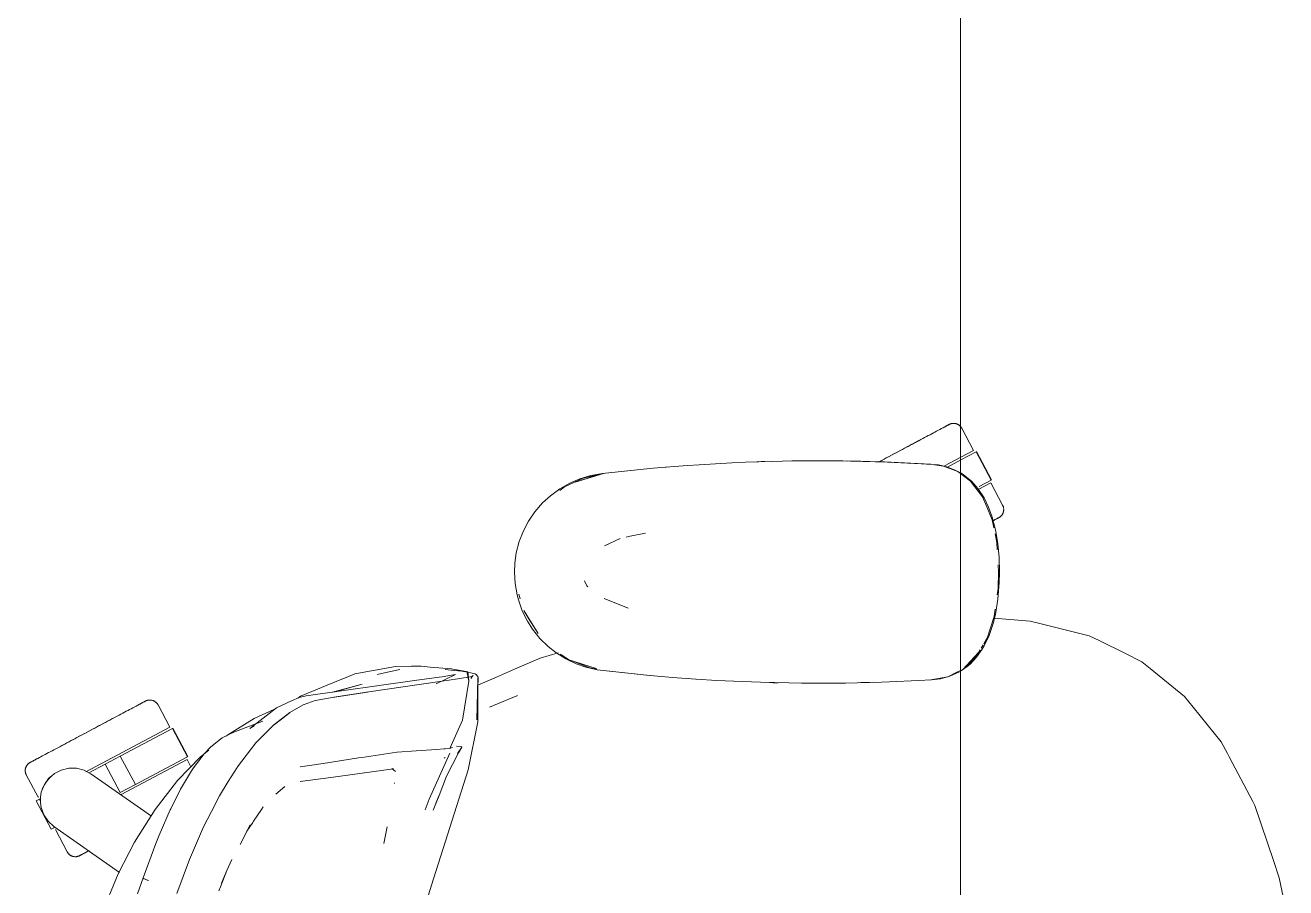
# Model space of a CAD drawing. Header units: millimetres. Extents: x 79795 to 317870, y -36033 to 97293.
# Drawn here: x 185645 to 186195, y 11569 to 11945 of the extents above; entities that cross this region are included whole.
import ezdxf

# ---------------------------------------------------------------- set-up
doc = ezdxf.new("R2010")
doc.units = ezdxf.units.MM
doc.header["$MEASUREMENT"] = 0
doc.layers.add('G-IMPT', color=8, linetype='CONTINUOUS', lineweight=9)
doc.layers.add('I-FURN', color=8, linetype='CONTINUOUS', lineweight=9)

msp = doc.modelspace()

# ---------------------------------------------------------------- linework, layer by layer
at = {"layer": 'G-IMPT'}
for p, q in [((185918.92, 11752.09), (185914.79, 11751.75)), ((185933.98, 11753.34), (185918.92, 11752.09)), ((185925.8, 11752.69), (185924.12, 11752.52)), ((185933.98, 11753.34), (185939.07, 11753.67)), ((185939.07, 11753.67), (185953.21, 11754.48)), ((185959.23, 11754.73), (185953.21, 11754.48)), ((185959.23, 11754.73), (185970.99, 11755.12)), ((185964.12, 11754.87), (185966.05, 11754.98)), ((185966.05, 11754.98), (185967.55, 11755)), ((185979.41, 11755.29), (185970.99, 11755.12)), ((185979.41, 11755.29), (185990.2, 11755.37)), ((185979.41, 11755.29), (185999.59, 11755.33)), ((185979.41, 11755.29), (186009.43, 11755.17)), ((186009.43, 11755.17), (185990.2, 11755.37)), ((185999.59, 11755.33), (186009.43, 11755.17)), ((185999.59, 11755.33), (186020.99, 11754.83)), ((185999.59, 11755.33), (186019.78, 11754.87)), ((185999.59, 11755.29), (186001.63, 11755.31)), ((186001.63, 11755.31), (186003.54, 11755.24)), ((186009.43, 11755.17), (186020.99, 11754.83)), ((186020.99, 11754.83), (186019.78, 11754.87)), ((186019.78, 11754.87), (186041.56, 11753.78)), ((186019.78, 11754.87), (186039.96, 11753.89)), ((186020.99, 11754.83), (186041.56, 11753.78)), ((186038.02, 11753.96), (186039.96, 11753.89)), ((186041.56, 11753.78), (186039.96, 11753.89)), ((186041.56, 11753.78), (186043.21, 11753.53)), ((186045.43, 11753.06), (186041.58, 11753.65)), ((186045.61, 11753.08), (186043.21, 11753.53)), ((186045.43, 11753.06), (186051.62, 11750.65)), ((186045.61, 11753.08), (186046.95, 11752.71)), ((186050.59, 11751.32), (186046.95, 11752.71)), ((185888.41, 11747.8), (185880.35, 11744.06)), ((185882.72, 11745.67), (185886.96, 11747.48)), ((185897.38, 11749.84), (185884.92, 11746.01)), ((185884.92, 11746.01), (185894.06, 11748.92)), ((185886.96, 11747.48), (185891.82, 11748.95)), ((185888.41, 11747.8), (185896.81, 11749.71)), ((185896.87, 11749.84), (185891.82, 11748.95)), ((185897.38, 11749.84), (185894.06, 11748.92)), ((185914.79, 11751.75), (185896.87, 11749.84)), ((186050.59, 11751.32), (186052.83, 11750.04)), ((186051.62, 11750.65), (186052.83, 11749.76)), ((186052.83, 11750.04), (186054.03, 11749.36)), ((186052.83, 11749.76), (186057.25, 11746.48)), ((186054.03, 11749.36), (186057.77, 11746.28)), ((186057.25, 11746.48), (186062.46, 11739.69)), ((185874.2, 11740.16), (185878.28, 11743.16)), ((185878.24, 11742.47), (185880.35, 11744.06)), ((185882.72, 11745.67), (185878.28, 11743.16)), ((186060.43, 11743.25), (186057.77, 11746.28)), ((186063.09, 11739.2), (186060.43, 11743.25)), ((185867.44, 11733.16), (185870.76, 11737)), ((185874.2, 11740.16), (185870.76, 11737)), ((186062.46, 11739.69), (186064.3, 11735.3)), ((186063.09, 11739.2), (186065.07, 11735.13)), ((185864.61, 11728.99), (185867.44, 11733.16)), ((186066.63, 11729.68), (186064.3, 11735.3)), ((186066.66, 11730.79), (186065.07, 11735.13)), ((186066.66, 11730.79), (186068.09, 11725.31)), ((185862.42, 11724.83), (185860.58, 11720.12)), ((185864.61, 11728.99), (185862.42, 11724.83)), ((186066.63, 11729.68), (186067.34, 11726.21)), ((186069.09, 11719.38), (186068.09, 11725.31)), ((185859.32, 11715.25), (185860.58, 11720.12)), ((185897.75, 11718.27), (185904.53, 11721.54)), ((185907.21, 11722.05), (185908.15, 11722.3)), ((185915.58, 11723.87), (185908.15, 11722.3)), ((186067.9, 11723.47), (186068.67, 11719.72)), ((186068.67, 11719.72), (186068.87, 11716.51)), ((186069.09, 11719.38), (186069.65, 11713.23)), ((185859.32, 11715.25), (185858.67, 11710.74)), ((185858.5, 11706.89), (185858.67, 11710.74)), ((186069.27, 11710), (186069.46, 11706.89)), ((186069.83, 11706.89), (186069.65, 11713.23)), ((185858.5, 11706.89), (185858.8, 11701.85)), ((185889.12, 11703.06), (185890.13, 11700.84)), ((186069.23, 11699.73), (186069.46, 11706.89)), ((186069.74, 11702.38), (186069.83, 11706.89)), ((185858.8, 11701.85), (185859.68, 11696.9)), ((185861.04, 11695.21), (185860.42, 11697.24)), ((185890.13, 11700.84), (185890.43, 11700.39)), ((186069.23, 11699.73), (186068.83, 11696.94)), ((186069.74, 11702.38), (186069.17, 11695.07)), ((185859.68, 11696.9), (185860.24, 11694.77)), ((185861.95, 11690), (185860.24, 11694.77)), ((185908.08, 11691.17), (185897.66, 11695.32)), ((186068.05, 11688.31), (186069.17, 11695.07)), ((185861.95, 11690), (185864.19, 11685.49)), ((185862.6, 11690.1), (185864.76, 11686.42)), ((185862.6, 11690.1), (185868.92, 11680.15)), ((185864.76, 11686.42), (185868.92, 11680.15)), ((185908.08, 11691.17), (185907.21, 11691.35)), ((186067.5, 11687.47), (186064.47, 11678.07)), ((186067.07, 11684.38), (186068.05, 11688.31)), ((186067.37, 11686.84), (186083.25, 11685.4)), ((186067.96, 11690.76), (186067.5, 11687.47)), ((185864.19, 11685.49), (185866.46, 11681.94)), ((185869.65, 11677.97), (185866.46, 11681.94)), ((186067.07, 11684.38), (186065.33, 11679.29)), ((186083.25, 11685.4), (186088.54, 11684.1)), ((186090.91, 11683.52), (186088.54, 11684.1)), ((186108.85, 11679.12), (186090.91, 11683.52)), ((185869.65, 11677.97), (185873.26, 11674.42)), ((186062.72, 11675.15), (186061.86, 11673.71)), ((186064.47, 11678.07), (186063, 11675.62)), ((186065.33, 11679.29), (186063.13, 11674.66)), ((186113.21, 11676.97), (186108.85, 11679.12)), ((186113.21, 11676.97), (186124.68, 11671.33)), ((185869.73, 11669.35), (185877.55, 11671.61)), ((185873.26, 11674.42), (185876.56, 11671.8)), ((185880.89, 11669.07), (185876.56, 11671.8)), ((185882.21, 11668.67), (185878.63, 11671.1)), ((186060.7, 11671.86), (186053.8, 11664.47)), ((186059.51, 11669.77), (186053.8, 11664.47)), ((186059.29, 11670.24), (186056.21, 11666.7)), ((186057.01, 11666.78), (186059.88, 11669.83)), ((186060.7, 11671.86), (186059.42, 11670.39)), ((186061.39, 11672.93), (186059.51, 11669.77)), ((186059.88, 11669.83), (186062.32, 11673.28)), ((186063.13, 11674.66), (186062.32, 11673.28)), ((186131.85, 11667.8), (186124.68, 11671.33)), ((185806.74, 11665.77), (185789.04, 11662.53)), ((185808.6, 11664.36), (185799.3, 11662.31)), ((185806.74, 11665.77), (185813.71, 11665.79)), ((185817.88, 11665.79), (185813.71, 11665.79)), ((185821.83, 11665.45), (185817.88, 11665.79)), ((185821.83, 11665.45), (185831.16, 11664.65)), ((185830.99, 11664.13), (185828.4, 11664.34)), ((185830.99, 11664.13), (185835.67, 11663.61)), ((185831.16, 11664.65), (185831.63, 11664.61)), ((185835.88, 11663.79), (185831.63, 11664.61)), ((185858.6, 11664.5), (185850.77, 11661.08)), ((185869.73, 11669.35), (185858.6, 11664.5)), ((185880.89, 11669.07), (185885.47, 11666.88)), ((185882.21, 11668.67), (185884.92, 11667.77)), ((185882.21, 11668.67), (185894.06, 11664.86)), ((185891.43, 11665.07), (185883.25, 11668.27)), ((185884.92, 11667.77), (185894.06, 11664.86)), ((185885.47, 11666.88), (185889.6, 11665.43)), ((185894.56, 11664.27), (185889.6, 11665.43)), ((185894.49, 11664.49), (185891.43, 11665.07)), ((185894.56, 11664.27), (185917.52, 11661.82)), ((185894.56, 11664.27), (185897.38, 11663.94)), ((185894.56, 11664.27), (185916, 11661.92)), ((186052.83, 11663.69), (186055.69, 11665.65)), ((186053.8, 11664.47), (186056.21, 11666.7)), ((186057.01, 11666.78), (186055.69, 11665.65)), ((186135.5, 11664.83), (186131.85, 11667.8)), ((186135.5, 11664.83), (186150.45, 11652.65)), ((185765.37, 11652.75), (185781.82, 11659.54)), ((185815.02, 11659.58), (185767.8, 11652.91)), ((185781.82, 11659.54), (185785.18, 11660.93)), ((185789.04, 11662.53), (185785.18, 11660.93)), ((185795.11, 11654.64), (185825.98, 11659.19)), ((185799.3, 11662.31), (185798.72, 11662.16)), ((185815.02, 11659.58), (185825.68, 11661.02)), ((185824.43, 11658.21), (185832.86, 11662.21)), ((185826.98, 11661.24), (185825.68, 11661.02)), ((185825.98, 11659.19), (185833.83, 11660.3)), ((185832, 11662.07), (185826.98, 11661.24)), ((185832.86, 11662.21), (185832, 11662.07)), ((185840.1, 11661.41), (185833.83, 11660.3)), ((185836.29, 11663.54), (185835.67, 11663.61)), ((185835.88, 11663.79), (185838.2, 11663.35)), ((185835.93, 11642.31), (185838.65, 11659.36)), ((185836.29, 11663.54), (185839.57, 11663)), ((185837.96, 11662.94), (185838.59, 11659.4)), ((185837.96, 11662.94), (185838.65, 11659.36)), ((185838.59, 11659.4), (185838.2, 11663.35)), ((185839.48, 11661.24), (185840.58, 11661.8)), ((185839.48, 11661.24), (185840.1, 11661.41)), ((185839.57, 11663), (185841.43, 11662.45)), ((185839.76, 11660.87), (185839.68, 11660.37)), ((185839.76, 11660.87), (185840.08, 11661.41)), ((185840.08, 11661.41), (185840.58, 11661.8)), ((185841.97, 11662.13), (185841.43, 11662.45)), ((185841.97, 11662.13), (185842.34, 11661.63)), ((185842.12, 11642.5), (185842.71, 11660.94)), ((185842.12, 11642.5), (185842.61, 11660.48)), ((185842.74, 11661.06), (185842.34, 11661.63)), ((185842.74, 11661.06), (185842.55, 11660.2)), ((185842.55, 11660.2), (185842.57, 11660.31)), ((185842.56, 11641.61), (185842.61, 11660.48)), ((185842.61, 11660.48), (185842.57, 11660.31)), ((185850.77, 11661.08), (185842.6, 11657.51)), ((185842.71, 11660.94), (185842.61, 11660.48)), ((185917.52, 11661.82), (185897.38, 11663.94)), ((185916, 11661.92), (185927.4, 11660.94)), ((185937.68, 11660.21), (185927.4, 11660.94)), ((185935.64, 11660.34), (185934.22, 11660.48)), ((185935.64, 11660.34), (185937.54, 11660.25)), ((185937.68, 11660.21), (185946.55, 11659.65)), ((185957.86, 11659.11), (185946.55, 11659.65)), ((185957.86, 11659.11), (185965.74, 11658.81)), ((185978.05, 11658.52), (185965.74, 11658.81)), ((185969.61, 11658.73), (185971.27, 11658.65)), ((185971.27, 11658.65), (185973.35, 11658.65)), ((186002.74, 11658.49), (186018.41, 11658.87)), ((186009.47, 11658.67), (186011.69, 11658.67)), ((186015.01, 11658.81), (186011.69, 11658.67)), ((186018.41, 11658.87), (186021.96, 11658.99)), ((186034.52, 11659.61), (186021.96, 11658.99)), ((186034.52, 11659.61), (186040.18, 11659.89)), ((186047.3, 11661.26), (186039.96, 11659.89)), ((186040.18, 11659.89), (186044.19, 11660.39)), ((186044.19, 11660.39), (186048.14, 11661.46)), ((186051.56, 11663.36), (186047.3, 11661.26)), ((186052.47, 11663.44), (186048.14, 11661.46)), ((186051.56, 11663.36), (186052.83, 11663.99)), ((185792.22, 11658.03), (185779.27, 11654.53)), ((185794.5, 11654.54), (185779.34, 11652.24)), ((185795.11, 11654.64), (185779.92, 11652.31)), ((185794.5, 11654.54), (185779.92, 11652.31)), ((185792.22, 11658.03), (185780.33, 11654.68)), ((185978.05, 11658.52), (185983.52, 11658.45)), ((185998.23, 11658.44), (185983.52, 11658.45)), ((186002.74, 11658.49), (185998.23, 11658.44)), ((185743.22, 11638.71), (185754.87, 11647.63)), ((185754.87, 11647.63), (185761.44, 11650.69)), ((185760.62, 11645.69), (185766.46, 11648.98)), ((185761.44, 11650.69), (185764.81, 11652.26)), ((185764.2, 11651.98), (185765.37, 11652.75)), ((185767.8, 11652.91), (185764.81, 11652.26)), ((185766.88, 11649.19), (185766.46, 11648.98)), ((185766.88, 11649.19), (185771.67, 11650.94)), ((185771.67, 11650.94), (185779.34, 11652.24)), ((185847.71, 11648.04), (185859.56, 11652.97)), ((185859.83, 11653.07), (185859.56, 11652.97)), ((186150.45, 11652.65), (186154.21, 11647.99)), ((186166.41, 11632.86), (186154.21, 11647.99)), ((185733.66, 11635.88), (185745.11, 11643)), ((185745.11, 11643), (185753.74, 11646.98)), ((185760.4, 11645.36), (185753.45, 11639.97)), ((185753.45, 11639.97), (185757.02, 11642.77)), ((185753.66, 11640.27), (185760.62, 11645.69)), ((185760.4, 11645.36), (185757.02, 11642.77)), ((185835.93, 11642.31), (185830.35, 11630.02)), ((185734.74, 11636.36), (185736.97, 11637.44)), ((185748.87, 11641.95), (185736.97, 11637.44)), ((185743.22, 11638.71), (185745.17, 11639.83)), ((185753.66, 11640.27), (185745.92, 11632.37)), ((185838.37, 11620.66), (185842.56, 11641.61)), ((185731.17, 11634.57), (185726.3, 11630.71)), ((185732.3, 11635.19), (185731.17, 11634.57)), ((185732.3, 11635.19), (185734.74, 11636.36)), ((185733.66, 11635.88), (185732.89, 11635.38)), ((185745.92, 11632.37), (185737.9, 11621.93)), ((186166.41, 11632.86), (186169.12, 11627.73)), ((185721.74, 11626.27), (185711.78, 11615.97)), ((185723.41, 11627.69), (185718.69, 11621.56)), ((185725.41, 11629.27), (185721.74, 11626.27)), ((185723.41, 11627.69), (185726.3, 11630.71)), ((185790.58, 11625.87), (185778.81, 11624.01)), ((185792.13, 11626.12), (185790.58, 11625.87)), ((185807.35, 11628.33), (185792.13, 11626.12)), ((185807.35, 11628.33), (185807.43, 11628.34)), ((185807.43, 11628.34), (185815.67, 11628.96)), ((185824.52, 11629.59), (185815.67, 11628.96)), ((185821.39, 11607.83), (185830.32, 11627.99)), ((185824.52, 11629.59), (185827.93, 11629.84)), ((185828.3, 11629.89), (185827.93, 11629.84)), ((185827.94, 11625.82), (185828.38, 11626.09)), ((185828.3, 11629.89), (185830.76, 11630.17)), ((185828.94, 11617.94), (185834.22, 11628.05)), ((185830.76, 11630.17), (185830.82, 11630.19)), ((185831.59, 11630.47), (185830.82, 11630.19)), ((185833.33, 11630.95), (185834.86, 11630.78)), ((185835.57, 11630.5), (185833.73, 11627.8)), ((185835.57, 11630.5), (185834.22, 11628.05)), ((185834.86, 11630.78), (185835.55, 11630.63)), ((185835.55, 11630.63), (185835.57, 11630.5)), ((185835.57, 11630.5), (185835.61, 11630.34)), ((186169.85, 11626.35), (186169.12, 11627.73)), ((186169.85, 11626.35), (186180.15, 11606.84)), ((185713.1, 11612.27), (185717.83, 11620.27)), ((185718.69, 11621.56), (185717.83, 11620.27)), ((185733.85, 11615.58), (185737.73, 11621.68)), ((185737.9, 11621.93), (185737.73, 11621.68)), ((185770.31, 11622.68), (185765.24, 11621.94)), ((185770.31, 11622.68), (185777.15, 11623.74)), ((185777.15, 11623.74), (185778.81, 11624.01)), ((185778.5, 11617.33), (185805.84, 11621.07)), ((185806.69, 11619.95), (185805.13, 11621.19)), ((185805.34, 11621.15), (185805.57, 11621.11)), ((185805.84, 11621.07), (185805.57, 11621.11)), ((185822.38, 11570.42), (185838.37, 11620.66)), ((185701.97, 11603.37), (185711.78, 11615.97)), ((185733.85, 11615.58), (185730.08, 11609.35)), ((185778.5, 11617.33), (185765.15, 11615.55)), ((185765.15, 11615.55), (185765.62, 11615.69)), ((185806.34, 11615), (185806.29, 11614.65)), ((185828.94, 11617.94), (185825.69, 11609.47)), ((185708.57, 11603.22), (185713.1, 11612.27)), ((185708.57, 11603.22), (185712.79, 11611.67)), ((185708.79, 11603.66), (185713.1, 11612.27)), ((185713.1, 11612.27), (185712.79, 11611.67)), ((185726.51, 11602.56), (185730.08, 11609.35)), ((185754.65, 11610.05), (185758.56, 11613.39)), ((185823.67, 11604.57), (185825.7, 11609.68)), ((185825.69, 11609.47), (185823.67, 11604.57)), ((185825.7, 11609.68), (185824.29, 11606.14)), ((185748.38, 11603.42), (185749.13, 11604.52)), ((185819.65, 11603.25), (185821.39, 11607.83)), ((185823.67, 11604.57), (185823.11, 11603.16)), ((186180.15, 11606.84), (186181.02, 11605.18)), ((186189.17, 11581.1), (186181.02, 11605.18)), ((185701.97, 11603.37), (185693, 11589.08)), ((185708.57, 11603.22), (185703.8, 11592.26)), ((185708.79, 11603.66), (185708.57, 11603.22)), ((185726.51, 11602.56), (185723.12, 11595.83)), ((185744.49, 11597.71), (185744.88, 11598.28)), ((185744.88, 11598.28), (185748.38, 11603.42)), ((185716.95, 11581.61), (185723.12, 11595.83)), ((185739.03, 11588.2), (185743.43, 11596.72)), ((185741.93, 11593.95), (185744.49, 11597.71)), ((185741.93, 11593.95), (185743.43, 11596.72)), ((185801.66, 11588.53), (185803.07, 11595.78)), ((185693, 11589.08), (185685.91, 11575.3)), ((185702.32, 11588.58), (185696.75, 11573.62)), ((185703.8, 11592.26), (185702.32, 11588.58)), ((185716.95, 11581.61), (185711.49, 11566.73)), ((185733.18, 11576.73), (185730.45, 11569.65)), ((185733.18, 11576.73), (185730.87, 11571.28)), ((185735.37, 11581.58), (185733.18, 11576.73)), ((186189.17, 11581.1), (186191.69, 11573.66)), ((185678.39, 11557.33), (185685.91, 11575.3)), ((185696.78, 11573.62), (185694.38, 11566.68)), ((185696.75, 11573.62), (185696.78, 11573.48)), ((185696.78, 11573.48), (185696.78, 11573.62)), ((185696.78, 11573.48), (185697.19, 11573.22)), ((185696.78, 11573.48), (185696.79, 11573.44)), ((185697.19, 11573.22), (185696.79, 11573.44)), ((185698.01, 11572.83), (185697.19, 11573.22)), ((185697.37, 11573.11), (185697.19, 11573.22)), ((185698.01, 11572.83), (185697.37, 11573.11)), ((185698.01, 11572.83), (185699.07, 11572.41)), ((185698.01, 11572.83), (185698.48, 11572.63)), ((185699.07, 11572.41), (185698.48, 11572.63)), ((186194.56, 11559.84), (186191.69, 11573.66)), ((185729.79, 11567.92), (185730.45, 11569.65)), ((185822.38, 11570.42), (185813.2, 11540.44))]:
    msp.add_line(p, q, dxfattribs=at)
at = {"layer": 'I-FURN'}
for p, q in [((186052.83, 12069.09), (186052.83, 10669.09)), ((186052.83, 10669.09), (186052.83, 12069.09)), ((186042.97, 11768.54), (186042.35, 11768.22)), ((186043.55, 11768.85), (186042.97, 11768.54)), ((186043.24, 11768.69), (186043.81, 11768.99)), ((186044.1, 11769.15), (186043.55, 11768.85)), ((186043.81, 11768.99), (186044.35, 11769.28)), ((186044.62, 11769.42), (186044.1, 11769.15)), ((186044.35, 11769.28), (186044.85, 11769.54)), ((186045.1, 11769.68), (186044.62, 11769.42)), ((186044.85, 11769.54), (186045.31, 11769.79)), ((186045.55, 11769.92), (186045.1, 11769.68)), ((186045.31, 11769.79), (186045.74, 11770.02)), ((186045.96, 11770.13), (186045.55, 11769.92)), ((186045.74, 11770.02), (186046.13, 11770.23)), ((186046.33, 11770.33), (186045.96, 11770.13)), ((186046.13, 11770.23), (186046.49, 11770.42)), ((186046.67, 11770.51), (186046.33, 11770.33)), ((186046.49, 11770.42), (186046.81, 11770.59)), ((186046.96, 11770.67), (186046.67, 11770.51)), ((186046.81, 11770.59), (186047.09, 11770.73)), ((186047.22, 11770.81), (186046.96, 11770.67)), ((186047.09, 11770.73), (186047.33, 11770.86)), ((186047.44, 11770.92), (186047.22, 11770.81)), ((186047.33, 11770.86), (186047.53, 11770.97)), ((186047.62, 11771.02), (186047.44, 11770.92)), ((186047.53, 11770.97), (186047.69, 11771.05)), ((186047.76, 11771.09), (186047.62, 11771.02)), ((186047.69, 11771.05), (186047.81, 11771.12)), ((186047.86, 11771.15), (186047.76, 11771.09)), ((186047.81, 11771.12), (186047.9, 11771.16)), ((186047.92, 11771.18), (186047.86, 11771.15)), ((186047.9, 11771.16), (186047.94, 11771.19)), ((186047.94, 11771.19), (186047.92, 11771.18)), ((186047.94, 11771.19), (186048.09, 11771.26)), ((186047.94, 11771.19), (186047.94, 11771.19)), ((186048.09, 11771.26), (186048.23, 11771.33)), ((186048.23, 11771.33), (186048.38, 11771.39)), ((186048.38, 11771.39), (186048.53, 11771.44)), ((186048.53, 11771.44), (186048.69, 11771.49)), ((186048.69, 11771.49), (186048.84, 11771.54)), ((186048.84, 11771.54), (186049, 11771.57)), ((186049, 11771.57), (186049.16, 11771.6)), ((186049.16, 11771.6), (186049.32, 11771.63)), ((186049.32, 11771.63), (186049.48, 11771.64)), ((186049.48, 11771.64), (186049.64, 11771.66)), ((186049.64, 11771.66), (186049.8, 11771.66)), ((186049.8, 11771.66), (186049.96, 11771.66)), ((186049.96, 11771.66), (186050.12, 11771.65)), ((186050.12, 11771.65), (186050.28, 11771.64)), ((186050.28, 11771.64), (186050.44, 11771.61)), ((186050.44, 11771.61), (186050.6, 11771.59)), ((186050.6, 11771.59), (186050.76, 11771.55)), ((186050.76, 11771.55), (186050.92, 11771.51)), ((186050.92, 11771.51), (186051.07, 11771.47)), ((186051.07, 11771.47), (186051.22, 11771.41)), ((186051.22, 11771.41), (186051.37, 11771.36)), ((186051.37, 11771.36), (186051.52, 11771.29)), ((186051.52, 11771.29), (186051.66, 11771.22)), ((186051.66, 11771.22), (186051.81, 11771.14)), ((186051.81, 11771.14), (186051.95, 11771.06)), ((186051.95, 11771.06), (186052.08, 11770.98)), ((186052.08, 11770.98), (186052.21, 11770.88)), ((186052.21, 11770.88), (186052.34, 11770.79)), ((186052.34, 11770.79), (186052.47, 11770.68)), ((186052.47, 11770.68), (186052.59, 11770.58)), ((186052.59, 11770.58), (186052.7, 11770.46)), ((186052.7, 11770.46), (186052.81, 11770.35)), ((186052.81, 11770.35), (186052.92, 11770.22)), ((186052.92, 11770.22), (186053.02, 11770.1)), ((186053.02, 11770.1), (186053.12, 11769.97)), ((186053.12, 11769.97), (186053.21, 11769.84)), ((186053.21, 11769.84), (186053.29, 11769.7)), ((186053.29, 11769.7), (186053.37, 11769.56)), ((186053.37, 11769.56), (186053.39, 11769.52)), ((186058.54, 11759.84), (186053.39, 11769.52)), ((186032.84, 11763.16), (186031.91, 11762.67)), ((186032.34, 11762.89), (186033.27, 11763.38)), ((186033.76, 11763.65), (186032.84, 11763.16)), ((186033.27, 11763.38), (186034.17, 11763.87)), ((186034.65, 11764.12), (186033.76, 11763.65)), ((186034.17, 11763.87), (186035.06, 11764.34)), ((186035.53, 11764.59), (186034.65, 11764.12)), ((186035.06, 11764.34), (186035.93, 11764.8)), ((186036.39, 11765.04), (186035.53, 11764.59)), ((186035.93, 11764.8), (186036.77, 11765.25)), ((186037.22, 11765.49), (186036.39, 11765.04)), ((186038.03, 11765.92), (186037.22, 11765.49)), ((186038.82, 11766.34), (186038.03, 11765.92)), ((186039.58, 11766.74), (186038.82, 11766.34)), ((186040.32, 11767.13), (186039.58, 11766.74)), ((186041.03, 11767.51), (186040.32, 11767.13)), ((186041.7, 11767.87), (186041.03, 11767.51)), ((186042.35, 11768.22), (186041.7, 11767.87)), ((186021.53, 11757.14), (186022.53, 11757.68)), ((186023.08, 11757.97), (186022.07, 11757.43)), ((186022.53, 11757.68), (186023.54, 11758.21)), ((186024.08, 11758.5), (186023.08, 11757.97)), ((186023.54, 11758.21), (186024.54, 11758.75)), ((186025.08, 11759.03), (186024.08, 11758.5)), ((186024.54, 11758.75), (186025.55, 11759.28)), ((186026.08, 11759.57), (186025.08, 11759.03)), ((186025.55, 11759.28), (186026.54, 11759.81)), ((186027.08, 11760.09), (186026.08, 11759.57)), ((186026.54, 11759.81), (186027.53, 11760.34)), ((186028.07, 11760.62), (186027.08, 11760.09)), ((186027.53, 11760.34), (186028.52, 11760.86)), ((186029.04, 11761.14), (186028.07, 11760.62)), ((186028.52, 11760.86), (186029.49, 11761.38)), ((186030.01, 11761.65), (186029.04, 11761.14)), ((186029.49, 11761.38), (186030.45, 11761.89)), ((186030.97, 11762.16), (186030.01, 11761.65)), ((186030.45, 11761.89), (186031.41, 11762.4)), ((186031.91, 11762.67), (186030.97, 11762.16)), ((186031.41, 11762.4), (186032.34, 11762.89)), ((186052.97, 11755.74), (186059.67, 11759.3)), ((186058.54, 11759.84), (186053.26, 11757.03)), ((186059.67, 11759.3), (186066.24, 11746.94)), ((186066.41, 11747.03), (186059.84, 11759.39)), ((186018.08, 11755.31), (186017.09, 11754.79)), ((186017.55, 11755.03), (186018.53, 11755.55)), ((186019.07, 11755.84), (186018.08, 11755.31)), ((186018.53, 11755.55), (186019.53, 11756.08)), ((186020.07, 11756.37), (186019.07, 11755.84)), ((186019.53, 11756.08), (186020.53, 11756.61)), ((186021.07, 11756.9), (186020.07, 11756.37)), ((186020.53, 11756.61), (186021.53, 11757.14)), ((186022.07, 11757.43), (186021.07, 11756.9)), ((186053.26, 11757.03), (186045.88, 11753.1)), ((186047.16, 11752.65), (186052.97, 11755.74)), ((186066.24, 11746.94), (186060.95, 11744.13)), ((186066.06, 11745.71), (186060.86, 11742.95)), ((186071.21, 11736.02), (186066.06, 11745.71)), ((186071.21, 11736.02), (186071.28, 11735.88)), ((186071.28, 11735.88), (186071.34, 11735.73)), ((186071.34, 11735.73), (186071.41, 11735.58)), ((186071.41, 11735.58), (186071.46, 11735.43)), ((186068.56, 11730.05), (186068.26, 11729.89)), ((186068.4, 11729.97), (186068.68, 11730.12)), ((186068.82, 11730.19), (186068.56, 11730.05)), ((186068.68, 11730.12), (186068.92, 11730.25)), ((186069.04, 11730.31), (186068.82, 11730.19)), ((186068.92, 11730.25), (186069.13, 11730.35)), ((186069.22, 11730.4), (186069.04, 11730.31)), ((186069.13, 11730.35), (186069.29, 11730.44)), ((186069.36, 11730.48), (186069.22, 11730.4)), ((186069.29, 11730.44), (186069.41, 11730.5)), ((186069.46, 11730.53), (186069.36, 11730.48)), ((186069.41, 11730.5), (186069.49, 11730.55)), ((186069.52, 11730.56), (186069.46, 11730.53)), ((186069.49, 11730.55), (186069.53, 11730.57)), ((186069.54, 11730.57), (186069.52, 11730.56)), ((186069.53, 11730.57), (186069.54, 11730.57)), ((186069.58, 11730.59), (186069.54, 11730.57)), ((186069.72, 11730.67), (186069.58, 11730.59)), ((186069.85, 11730.76), (186069.72, 11730.67)), ((186069.99, 11730.85), (186069.85, 11730.76)), ((186070.12, 11730.95), (186069.99, 11730.85)), ((186070.24, 11731.05), (186070.12, 11730.95)), ((186070.36, 11731.15), (186070.24, 11731.05)), ((186070.48, 11731.26), (186070.36, 11731.15)), ((186070.59, 11731.38), (186070.48, 11731.26)), ((186070.7, 11731.5), (186070.59, 11731.38)), ((186070.8, 11731.62), (186070.7, 11731.5)), ((186070.9, 11731.75), (186070.8, 11731.62)), ((186070.99, 11731.88), (186070.9, 11731.75)), ((186071.08, 11732.02), (186070.99, 11731.88)), ((186071.16, 11732.16), (186071.08, 11732.02)), ((186071.24, 11732.3), (186071.16, 11732.16)), ((186071.31, 11732.45), (186071.24, 11732.3)), ((186071.37, 11732.59), (186071.31, 11732.45)), ((186071.43, 11732.74), (186071.37, 11732.59)), ((186071.48, 11732.9), (186071.43, 11732.74)), ((186071.46, 11735.43), (186071.51, 11735.28)), ((186071.53, 11733.05), (186071.48, 11732.9)), ((186071.51, 11735.28), (186071.55, 11735.12)), ((186071.57, 11733.21), (186071.53, 11733.05)), ((186071.55, 11735.12), (186071.59, 11734.97)), ((186071.6, 11733.37), (186071.57, 11733.21)), ((186071.59, 11734.97), (186071.62, 11734.81)), ((186071.63, 11733.52), (186071.6, 11733.37)), ((186071.62, 11734.81), (186071.64, 11734.65)), ((186071.65, 11733.68), (186071.63, 11733.52)), ((186071.64, 11734.65), (186071.66, 11734.49)), ((186071.67, 11733.84), (186071.65, 11733.68)), ((186071.66, 11734.49), (186071.67, 11734.33)), ((186071.67, 11734.33), (186071.68, 11734.17)), ((186071.68, 11734.17), (186071.67, 11734.01)), ((186071.67, 11734.01), (186071.67, 11733.84)), ((186066.91, 11729.17), (186067.34, 11729.4)), ((186067.55, 11729.52), (186067.14, 11729.3)), ((186067.34, 11729.4), (186067.73, 11729.61)), ((186067.93, 11729.72), (186067.55, 11729.52)), ((186067.73, 11729.61), (186068.09, 11729.8)), ((186068.26, 11729.89), (186067.93, 11729.72)), ((186068.09, 11729.8), (186068.4, 11729.97)), ((185692.22, 11647.66), (185691.57, 11647.31)), ((185692.84, 11647.98), (185692.22, 11647.66)), ((185693.42, 11648.29), (185692.84, 11647.98)), ((185693.11, 11648.13), (185693.68, 11648.43)), ((185693.97, 11648.59), (185693.42, 11648.29)), ((185693.68, 11648.43), (185694.22, 11648.72)), ((185694.49, 11648.86), (185693.97, 11648.59)), ((185694.22, 11648.72), (185694.72, 11648.98)), ((185694.97, 11649.12), (185694.49, 11648.86)), ((185694.72, 11648.98), (185695.18, 11649.23)), ((185695.42, 11649.36), (185694.97, 11649.12)), ((185695.18, 11649.23), (185695.61, 11649.46)), ((185695.83, 11649.57), (185695.42, 11649.36)), ((185695.61, 11649.46), (185696, 11649.67)), ((185696.2, 11649.77), (185695.83, 11649.57)), ((185696, 11649.67), (185696.36, 11649.86)), ((185696.54, 11649.95), (185696.2, 11649.77)), ((185696.36, 11649.86), (185696.68, 11650.03)), ((185696.83, 11650.11), (185696.54, 11649.95)), ((185696.68, 11650.03), (185696.96, 11650.17)), ((185697.09, 11650.25), (185696.83, 11650.11)), ((185696.96, 11650.17), (185697.2, 11650.3)), ((185697.31, 11650.36), (185697.09, 11650.25)), ((185697.2, 11650.3), (185697.4, 11650.41)), ((185697.49, 11650.46), (185697.31, 11650.36)), ((185697.4, 11650.41), (185697.56, 11650.5)), ((185697.63, 11650.53), (185697.49, 11650.46)), ((185697.56, 11650.5), (185697.68, 11650.56)), ((185697.73, 11650.59), (185697.63, 11650.53)), ((185697.68, 11650.56), (185697.77, 11650.6)), ((185697.79, 11650.62), (185697.73, 11650.59)), ((185697.77, 11650.6), (185697.81, 11650.63)), ((185697.81, 11650.63), (185697.79, 11650.62)), ((185697.81, 11650.63), (185697.96, 11650.7)), ((185697.81, 11650.63), (185697.81, 11650.63)), ((185697.96, 11650.7), (185698.1, 11650.77)), ((185698.1, 11650.77), (185698.25, 11650.83)), ((185698.25, 11650.83), (185698.4, 11650.88)), ((185698.4, 11650.88), (185698.56, 11650.93)), ((185698.56, 11650.93), (185698.71, 11650.98)), ((185698.71, 11650.98), (185698.87, 11651.01)), ((185698.87, 11651.01), (185699.03, 11651.04)), ((185699.03, 11651.04), (185699.19, 11651.07)), ((185699.19, 11651.07), (185699.35, 11651.08)), ((185699.35, 11651.08), (185699.51, 11651.1)), ((185699.51, 11651.1), (185699.67, 11651.1)), ((185699.67, 11651.1), (185699.83, 11651.1)), ((185699.83, 11651.1), (185699.99, 11651.09)), ((185699.99, 11651.09), (185700.15, 11651.08)), ((185700.15, 11651.08), (185700.31, 11651.05)), ((185700.31, 11651.05), (185700.47, 11651.03)), ((185700.47, 11651.03), (185700.63, 11650.99)), ((185700.63, 11650.99), (185700.79, 11650.95)), ((185700.79, 11650.95), (185700.94, 11650.91)), ((185700.94, 11650.91), (185701.09, 11650.85)), ((185701.09, 11650.85), (185701.24, 11650.8)), ((185701.24, 11650.8), (185701.39, 11650.73)), ((185701.39, 11650.73), (185701.53, 11650.66)), ((185701.53, 11650.66), (185701.68, 11650.59)), ((185701.68, 11650.59), (185701.82, 11650.5)), ((185701.82, 11650.5), (185701.95, 11650.42)), ((185701.95, 11650.42), (185702.08, 11650.32)), ((185702.08, 11650.32), (185702.21, 11650.23)), ((185702.21, 11650.23), (185702.34, 11650.12)), ((185702.34, 11650.12), (185702.46, 11650.02)), ((185702.46, 11650.02), (185702.57, 11649.9)), ((185702.57, 11649.9), (185702.68, 11649.79)), ((185702.68, 11649.79), (185702.79, 11649.67)), ((185702.79, 11649.67), (185702.89, 11649.54)), ((185702.89, 11649.54), (185702.99, 11649.41)), ((185702.99, 11649.41), (185703.08, 11649.28)), ((185703.08, 11649.28), (185703.16, 11649.14)), ((185703.16, 11649.14), (185703.24, 11649)), ((185703.24, 11649), (185703.26, 11648.96)), ((185708.41, 11639.28), (185703.26, 11648.96)), ((185681.28, 11641.84), (185682.21, 11642.33)), ((185682.71, 11642.6), (185681.78, 11642.11)), ((185682.21, 11642.33), (185683.14, 11642.83)), ((185683.63, 11643.09), (185682.71, 11642.6)), ((185683.14, 11642.83), (185684.04, 11643.31)), ((185684.52, 11643.56), (185683.63, 11643.09)), ((185684.04, 11643.31), (185684.93, 11643.78)), ((185685.4, 11644.03), (185684.52, 11643.56)), ((185684.93, 11643.78), (185685.8, 11644.24)), ((185686.26, 11644.48), (185685.4, 11644.03)), ((185685.8, 11644.24), (185686.64, 11644.69)), ((185687.09, 11644.93), (185686.26, 11644.48)), ((185687.9, 11645.36), (185687.09, 11644.93)), ((185688.69, 11645.78), (185687.9, 11645.36)), ((185689.45, 11646.18), (185688.69, 11645.78)), ((185690.19, 11646.58), (185689.45, 11646.18)), ((185690.9, 11646.95), (185690.19, 11646.58)), ((185691.57, 11647.31), (185690.9, 11646.95)), ((185671.94, 11636.87), (185670.94, 11636.34)), ((185671.4, 11636.58), (185672.4, 11637.12)), ((185708.41, 11639.28), (185671.81, 11619.81)), ((185672.95, 11637.41), (185671.94, 11636.87)), ((185672.4, 11637.12), (185673.41, 11637.65)), ((185673.95, 11637.94), (185672.95, 11637.41)), ((185673.41, 11637.65), (185674.41, 11638.19)), ((185674.95, 11638.48), (185673.95, 11637.94)), ((185674.41, 11638.19), (185675.42, 11638.72)), ((185675.95, 11639.01), (185674.95, 11638.48)), ((185675.42, 11638.72), (185676.41, 11639.25)), ((185676.95, 11639.53), (185675.95, 11639.01)), ((185676.41, 11639.25), (185677.4, 11639.78)), ((185677.94, 11640.06), (185676.95, 11639.53)), ((185677.4, 11639.78), (185678.39, 11640.3)), ((185678.91, 11640.58), (185677.94, 11640.06)), ((185678.39, 11640.3), (185679.36, 11640.82)), ((185679.88, 11641.1), (185678.91, 11640.58)), ((185679.36, 11640.82), (185680.32, 11641.33)), ((185680.84, 11641.6), (185679.88, 11641.1)), ((185680.32, 11641.33), (185681.28, 11641.84)), ((185681.78, 11642.11), (185680.84, 11641.6)), ((185686.83, 11626.67), (185709.54, 11638.74)), ((185709.54, 11638.74), (185716.11, 11626.38)), ((185716.28, 11626.47), (185709.71, 11638.83)), ((185661.31, 11631.22), (185660.42, 11630.75)), ((185662.21, 11631.7), (185661.31, 11631.22)), ((185661.72, 11631.44), (185662.64, 11631.93)), ((185663.14, 11632.19), (185662.21, 11631.7)), ((185662.64, 11631.93), (185663.57, 11632.42)), ((185664.07, 11632.69), (185663.14, 11632.19)), ((185663.57, 11632.42), (185664.51, 11632.92)), ((185665.03, 11633.2), (185664.07, 11632.69)), ((185664.51, 11632.92), (185665.47, 11633.43)), ((185665.99, 11633.71), (185665.03, 11633.2)), ((185665.47, 11633.43), (185666.44, 11633.95)), ((185666.96, 11634.23), (185665.99, 11633.71)), ((185666.44, 11633.95), (185667.42, 11634.47)), ((185667.95, 11634.75), (185666.96, 11634.23)), ((185667.42, 11634.47), (185668.4, 11634.99)), ((185668.94, 11635.28), (185667.95, 11634.75)), ((185668.4, 11634.99), (185669.4, 11635.52)), ((185669.94, 11635.81), (185668.94, 11635.28)), ((185669.4, 11635.52), (185670.4, 11636.05)), ((185670.94, 11636.34), (185669.94, 11635.81)), ((185670.4, 11636.05), (185671.4, 11636.58)), ((185650.38, 11625.41), (185650.86, 11625.66)), ((185651.14, 11625.81), (185650.63, 11625.54)), ((185650.86, 11625.66), (185651.38, 11625.94)), ((185651.67, 11626.1), (185651.14, 11625.81)), ((185651.38, 11625.94), (185651.93, 11626.23)), ((185652.24, 11626.4), (185651.67, 11626.1)), ((185651.93, 11626.23), (185652.51, 11626.54)), ((185652.84, 11626.72), (185652.24, 11626.4)), ((185653.48, 11627.05), (185652.84, 11626.72)), ((185654.14, 11627.41), (185653.48, 11627.05)), ((185654.83, 11627.78), (185654.14, 11627.41)), ((185655.56, 11628.16), (185654.83, 11627.78)), ((185656.31, 11628.56), (185655.56, 11628.16)), ((185657.08, 11628.97), (185656.31, 11628.56)), ((185657.88, 11629.4), (185657.08, 11628.97)), ((185658.71, 11629.84), (185657.88, 11629.4)), ((185659.55, 11630.29), (185658.71, 11629.84)), ((185660.42, 11630.75), (185659.55, 11630.29)), ((185680.19, 11623.14), (185686.83, 11626.67)), ((185686.83, 11626.67), (185693.4, 11614.31)), ((185716.11, 11626.38), (185693.4, 11614.31)), ((185645.4, 11620.47), (185645.41, 11620.63)), ((185645.4, 11620.3), (185645.4, 11620.47)), ((185645.4, 11620.14), (185645.4, 11620.3)), ((185645.41, 11620.63), (185645.43, 11620.79)), ((185645.43, 11620.79), (185645.45, 11620.95)), ((185645.45, 11620.95), (185645.47, 11621.11)), ((185645.47, 11621.11), (185645.51, 11621.26)), ((185645.51, 11621.26), (185645.55, 11621.42)), ((185645.55, 11621.42), (185645.59, 11621.57)), ((185645.59, 11621.57), (185645.65, 11621.73)), ((185645.65, 11621.73), (185645.7, 11621.88)), ((185645.7, 11621.88), (185645.77, 11622.02)), ((185645.77, 11622.02), (185645.84, 11622.17)), ((185645.84, 11622.17), (185645.92, 11622.31)), ((185645.92, 11622.31), (185646, 11622.45)), ((185646, 11622.45), (185646.08, 11622.59)), ((185646.08, 11622.59), (185646.18, 11622.72)), ((185646.18, 11622.72), (185646.27, 11622.85)), ((185646.27, 11622.85), (185646.38, 11622.97)), ((185646.38, 11622.97), (185646.49, 11623.09)), ((185646.49, 11623.09), (185646.6, 11623.21)), ((185646.6, 11623.21), (185646.71, 11623.32)), ((185646.71, 11623.32), (185646.84, 11623.42)), ((185646.84, 11623.42), (185646.96, 11623.52)), ((185646.96, 11623.52), (185647.09, 11623.62)), ((185647.09, 11623.62), (185647.22, 11623.71)), ((185647.22, 11623.71), (185647.36, 11623.8)), ((185647.36, 11623.8), (185647.5, 11623.88)), ((185647.5, 11623.88), (185647.54, 11623.9)), ((185647.59, 11623.92), (185647.54, 11623.9)), ((185647.54, 11623.9), (185647.56, 11623.91)), ((185647.54, 11623.9), (185647.54, 11623.9)), ((185647.56, 11623.91), (185647.62, 11623.94)), ((185647.67, 11623.97), (185647.59, 11623.92)), ((185647.62, 11623.94), (185647.72, 11623.99)), ((185647.79, 11624.03), (185647.67, 11623.97)), ((185647.72, 11623.99), (185647.86, 11624.07)), ((185647.95, 11624.12), (185647.79, 11624.03)), ((185647.86, 11624.07), (185648.04, 11624.16)), ((185648.15, 11624.22), (185647.95, 11624.12)), ((185648.04, 11624.16), (185648.26, 11624.28)), ((185648.39, 11624.35), (185648.15, 11624.22)), ((185648.26, 11624.28), (185648.52, 11624.42)), ((185648.67, 11624.5), (185648.39, 11624.35)), ((185648.52, 11624.42), (185648.81, 11624.58)), ((185648.99, 11624.67), (185648.67, 11624.5)), ((185648.81, 11624.58), (185649.15, 11624.75)), ((185649.35, 11624.86), (185648.99, 11624.67)), ((185649.15, 11624.75), (185649.52, 11624.95)), ((185649.74, 11625.07), (185649.35, 11624.86)), ((185649.52, 11624.95), (185649.93, 11625.17)), ((185650.17, 11625.3), (185649.74, 11625.07)), ((185649.93, 11625.17), (185650.38, 11625.41)), ((185650.63, 11625.54), (185650.17, 11625.3)), ((185658.1, 11619.03), (185661.09, 11620.58)), ((185661.09, 11620.58), (185664.37, 11621.36)), ((185664.37, 11621.36), (185667.75, 11621.34)), ((185667.75, 11621.34), (185671.02, 11620.51)), ((185671.02, 11620.51), (185673.99, 11618.92)), ((185673.13, 11619.38), (185680.19, 11623.14)), ((185680.19, 11623.14), (185686.76, 11610.77)), ((185715.93, 11625.15), (185687.23, 11609.89)), ((185717.6, 11621.99), (185715.93, 11625.15)), ((185645.42, 11619.98), (185645.4, 11620.14)), ((185645.43, 11619.82), (185645.42, 11619.98)), ((185645.46, 11619.66), (185645.43, 11619.82)), ((185645.49, 11619.5), (185645.46, 11619.66)), ((185645.52, 11619.35), (185645.49, 11619.5)), ((185645.57, 11619.19), (185645.52, 11619.35)), ((185645.62, 11619.04), (185645.57, 11619.19)), ((185645.67, 11618.89), (185645.62, 11619.04)), ((185645.73, 11618.74), (185645.67, 11618.89)), ((185645.8, 11618.59), (185645.73, 11618.74)), ((185645.87, 11618.45), (185645.8, 11618.59)), ((185645.87, 11618.45), (185651.02, 11608.76)), ((185653.62, 11614.04), (185655.56, 11616.81)), ((185656.39, 11617.67), (185654.1, 11614.89)), ((185655.56, 11616.81), (185658.1, 11619.03)), ((185657.81, 11618.82), (185656.39, 11617.67)), ((185673.99, 11618.92), (185700.42, 11600.41)), ((185651.98, 11607.55), (185652.4, 11610.9)), ((185652.4, 11610.9), (185653.62, 11614.04)), ((185693.4, 11614.31), (185686.76, 11610.77)), ((185650.21, 11607.2), (185651.61, 11607.94)), ((185650.21, 11607.2), (185656.78, 11594.84)), ((185651.4, 11608.96), (185651.02, 11608.76)), ((185651.61, 11607.94), (185651.52, 11607.89)), ((185652.01, 11607.18), (185651.61, 11607.94)), ((185652.36, 11604.2), (185651.98, 11607.55)), ((185653.53, 11601.04), (185652.36, 11604.2)), ((185655.43, 11598.25), (185653.53, 11601.04)), ((185657.94, 11596), (185655.43, 11598.25)), ((185658.18, 11595.58), (185656.78, 11594.84)), ((185686.53, 11575.98), (185657.94, 11596)), ((185658.09, 11595.53), (185658.18, 11595.58)), ((185658.53, 11594.63), (185663.68, 11584.95)), ((185663.7, 11584.91), (185663.68, 11584.95)), ((185663.78, 11584.77), (185663.7, 11584.91)), ((185663.87, 11584.63), (185663.78, 11584.77)), ((185663.96, 11584.5), (185663.87, 11584.63)), ((185664.06, 11584.37), (185663.96, 11584.5)), ((185664.16, 11584.25), (185664.06, 11584.37)), ((185664.26, 11584.12), (185664.16, 11584.25)), ((185664.38, 11584.01), (185664.26, 11584.12)), ((185664.49, 11583.9), (185664.38, 11584.01)), ((185664.61, 11583.79), (185664.49, 11583.9)), ((185664.74, 11583.68), (185664.61, 11583.79)), ((185664.86, 11583.59), (185664.74, 11583.68)), ((185665, 11583.49), (185664.86, 11583.59)), ((185665.13, 11583.41), (185665, 11583.49)), ((185665.27, 11583.33), (185665.13, 11583.41)), ((185665.41, 11583.25), (185665.27, 11583.33)), ((185665.56, 11583.18), (185665.41, 11583.25)), ((185665.7, 11583.11), (185665.56, 11583.18)), ((185665.86, 11583.06), (185665.7, 11583.11)), ((185666.01, 11583), (185665.86, 11583.06)), ((185666.16, 11582.96), (185666.01, 11583)), ((185666.32, 11582.92), (185666.16, 11582.96)), ((185666.48, 11582.88), (185666.32, 11582.92)), ((185666.63, 11582.86), (185666.48, 11582.88)), ((185666.79, 11582.84), (185666.63, 11582.86)), ((185666.95, 11582.82), (185666.79, 11582.84)), ((185667.12, 11582.81), (185666.95, 11582.82)), ((185667.28, 11582.81), (185667.12, 11582.81)), ((185667.44, 11582.81), (185667.28, 11582.81)), ((185667.6, 11582.83), (185667.44, 11582.81)), ((185667.76, 11582.84), (185667.6, 11582.83)), ((185667.92, 11582.87), (185667.76, 11582.84)), ((185668.08, 11582.9), (185667.92, 11582.87)), ((185668.23, 11582.93), (185668.08, 11582.9)), ((185668.39, 11582.98), (185668.23, 11582.93)), ((185668.54, 11583.03), (185668.39, 11582.98)), ((185668.69, 11583.08), (185668.54, 11583.03)), ((185668.84, 11583.14), (185668.69, 11583.08)), ((185668.99, 11583.21), (185668.84, 11583.14)), ((185669.13, 11583.28), (185668.99, 11583.21)), ((185669.14, 11583.29), (185669.13, 11583.28)), ((185669.13, 11583.28), (185669.15, 11583.29)), ((185669.18, 11583.31), (185669.14, 11583.29)), ((185669.15, 11583.29), (185669.21, 11583.32)), ((185669.26, 11583.35), (185669.18, 11583.31)), ((185669.21, 11583.32), (185669.31, 11583.38)), ((185669.39, 11583.42), (185669.26, 11583.35)), ((185669.31, 11583.38), (185669.46, 11583.45)), ((185669.55, 11583.5), (185669.39, 11583.42)), ((185669.46, 11583.45), (185669.64, 11583.55)), ((185669.75, 11583.61), (185669.55, 11583.5)), ((185669.64, 11583.55), (185669.85, 11583.67)), ((185669.99, 11583.74), (185669.75, 11583.61)), ((185669.85, 11583.67), (185670.11, 11583.8)), ((185670.27, 11583.89), (185669.99, 11583.74)), ((185670.11, 11583.8), (185670.41, 11583.96)), ((185670.59, 11584.05), (185670.27, 11583.89)), ((185670.41, 11583.96), (185670.75, 11584.14)), ((185670.94, 11584.24), (185670.59, 11584.05)), ((185670.75, 11584.14), (185671.12, 11584.34)), ((185671.34, 11584.45), (185670.94, 11584.24)), ((185671.12, 11584.34), (185671.53, 11584.56)), ((185671.76, 11584.68), (185671.34, 11584.45)), ((185671.53, 11584.56), (185671.97, 11584.79)), ((185672.23, 11584.93), (185671.76, 11584.68)), ((185671.97, 11584.79), (185672.46, 11585.05)), ((185672.73, 11585.19), (185672.23, 11584.93)), ((185672.46, 11585.05), (185672.97, 11585.32)), ((185673.27, 11585.48), (185672.73, 11585.19))]:
    msp.add_line(p, q, dxfattribs=at)
for points in [[(185654.94, 11616.09), (185655.28, 11616.51), (185655.61, 11616.94), (185656.04, 11617.33)], [(185652.01, 11607.18), (185652, 11607.42), (185652, 11607.95), (185652.04, 11608.62), (185652.08, 11609)]]:
    msp.add_open_spline(points, degree=3, dxfattribs=at)
msp.add_open_spline([(185652.6, 11611.6), (185652.75, 11612.07), (185652.97, 11612.7), (185653.27, 11613.33), (185653.34, 11613.49)], degree=3, knots=[-0.6, -0.6, -0.6, -0.6, -0.5, -0.4680239, -0.4680239, -0.4680239, -0.4680239], dxfattribs=at)

doc.saveas('drawing.dxf')
